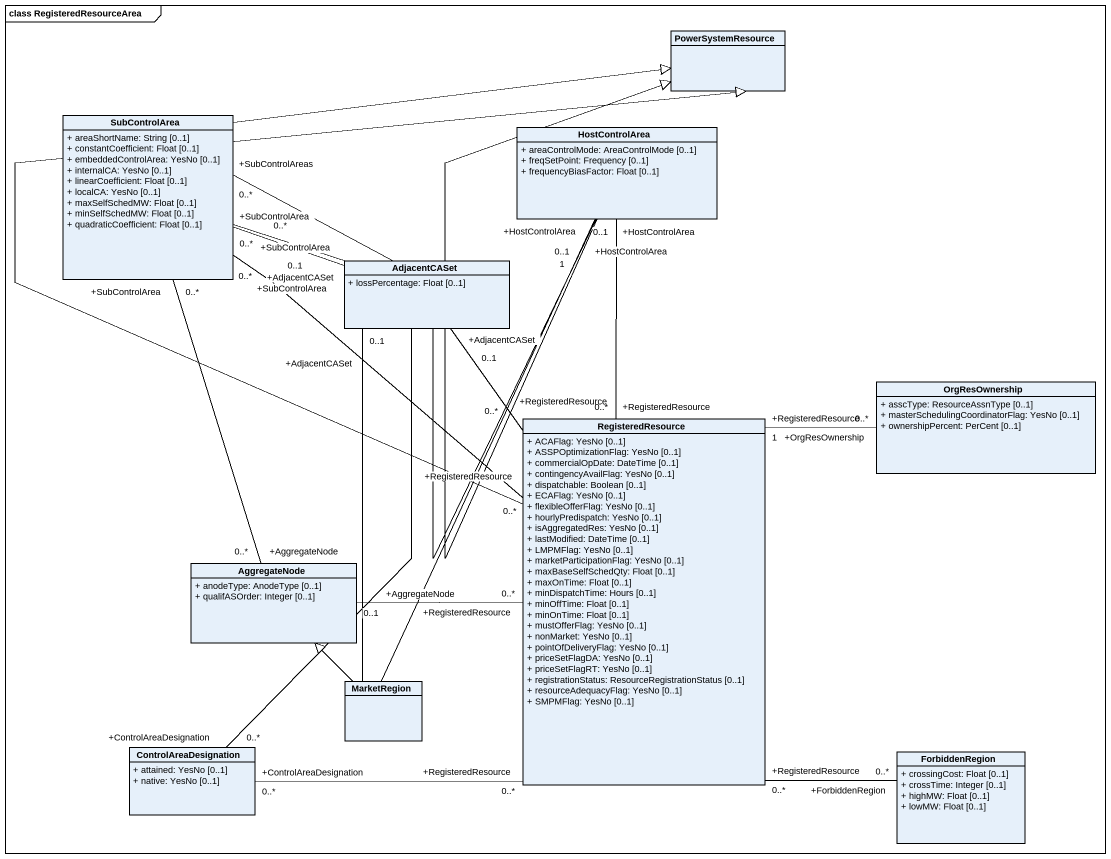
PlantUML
@startuml
mainframe class RegisteredResourceArea
hide circle
hide empty members
skinparam classAttributeIconSize 0
class PowerSystemResource
class SubControlArea {
  + areaShortName: String [0..1]
  + constantCoefficient: Float [0..1]
  + embeddedControlArea: YesNo [0..1]
  + internalCA: YesNo [0..1]
  + linearCoefficient: Float [0..1]
  + localCA: YesNo [0..1]
  + maxSelfSchedMW: Float [0..1]
  + minSelfSchedMW: Float [0..1]
  + quadraticCoefficient: Float [0..1]
}
class HostControlArea {
  + areaControlMode: AreaControlMode [0..1]
  + freqSetPoint: Frequency [0..1]
  + frequencyBiasFactor: Float [0..1]
}
class AdjacentCASet {
  + lossPercentage: Float [0..1]
}
class OrgResOwnership {
  + asscType: ResourceAssnType [0..1]
  + masterSchedulingCoordinatorFlag: YesNo [0..1]
  + ownershipPercent: PerCent [0..1]
}
class RegisteredResource {
  + ACAFlag: YesNo [0..1]
  + ASSPOptimizationFlag: YesNo [0..1]
  + commercialOpDate: DateTime [0..1]
  + contingencyAvailFlag: YesNo [0..1]
  + dispatchable: Boolean [0..1]
  + ECAFlag: YesNo [0..1]
  + flexibleOfferFlag: YesNo [0..1]
  + hourlyPredispatch: YesNo [0..1]
  + isAggregatedRes: YesNo [0..1]
  + lastModified: DateTime [0..1]
  + LMPMFlag: YesNo [0..1]
  + marketParticipationFlag: YesNo [0..1]
  + maxBaseSelfSchedQty: Float [0..1]
  + maxOnTime: Float [0..1]
  + minDispatchTime: Hours [0..1]
  + minOffTime: Float [0..1]
  + minOnTime: Float [0..1]
  + mustOfferFlag: YesNo [0..1]
  + nonMarket: YesNo [0..1]
  + pointOfDeliveryFlag: YesNo [0..1]
  + priceSetFlagDA: YesNo [0..1]
  + priceSetFlagRT: YesNo [0..1]
  + registrationStatus: ResourceRegistrationStatus [0..1]
  + resourceAdequacyFlag: YesNo [0..1]
  + SMPMFlag: YesNo [0..1]
}
class AggregateNode {
  + anodeType: AnodeType [0..1]
  + qualifASOrder: Integer [0..1]
}
class MarketRegion
class ControlAreaDesignation {
  + attained: YesNo [0..1]
  + native: YesNo [0..1]
}
class ForbiddenRegion {
  + crossingCost: Float [0..1]
  + crossTime: Integer [0..1]
  + highMW: Float [0..1]
  + lowMW: Float [0..1]
}
SubControlArea -right-|> PowerSystemResource
HostControlArea -up-|> PowerSystemResource
HostControlArea "+HostControlArea\n1" -left- "+SubControlAreas\n0..*" SubControlArea
HostControlArea "+HostControlArea\n0..1" -- "+AdjacentCASet\n0..1" AdjacentCASet
HostControlArea "+HostControlArea\n0..1" -- "+RegisteredResource\n0..*" RegisteredResource
AdjacentCASet "+AdjacentCASet\n0..1" -left- "+SubControlArea\n0..*" SubControlArea
RegisteredResource -up-|> PowerSystemResource
RegisteredResource "+RegisteredResource\n0..*" -up- "+SubControlArea\n0..*" SubControlArea
RegisteredResource "+RegisteredResource\n0..*" -up- "+AdjacentCASet\n0..1" AdjacentCASet
RegisteredResource "+RegisteredResource\n1" -right- "+OrgResOwnership\n0..*" OrgResOwnership
RegisteredResource "+RegisteredResource\n0..*" -left- "+AggregateNode\n0..1" AggregateNode
RegisteredResource "+RegisteredResource\n0..*" -- "+ForbiddenRegion\n0..*" ForbiddenRegion
AggregateNode "+AggregateNode\n0..*" -up- "+SubControlArea\n0..*" SubControlArea
MarketRegion -up-|> AggregateNode
ControlAreaDesignation "+ControlAreaDesignation\n0..*" -up- "+SubControlArea\n0..*" SubControlArea
ControlAreaDesignation "+ControlAreaDesignation\n0..*" -right- "+RegisteredResource\n0..*" RegisteredResource
@enduml
